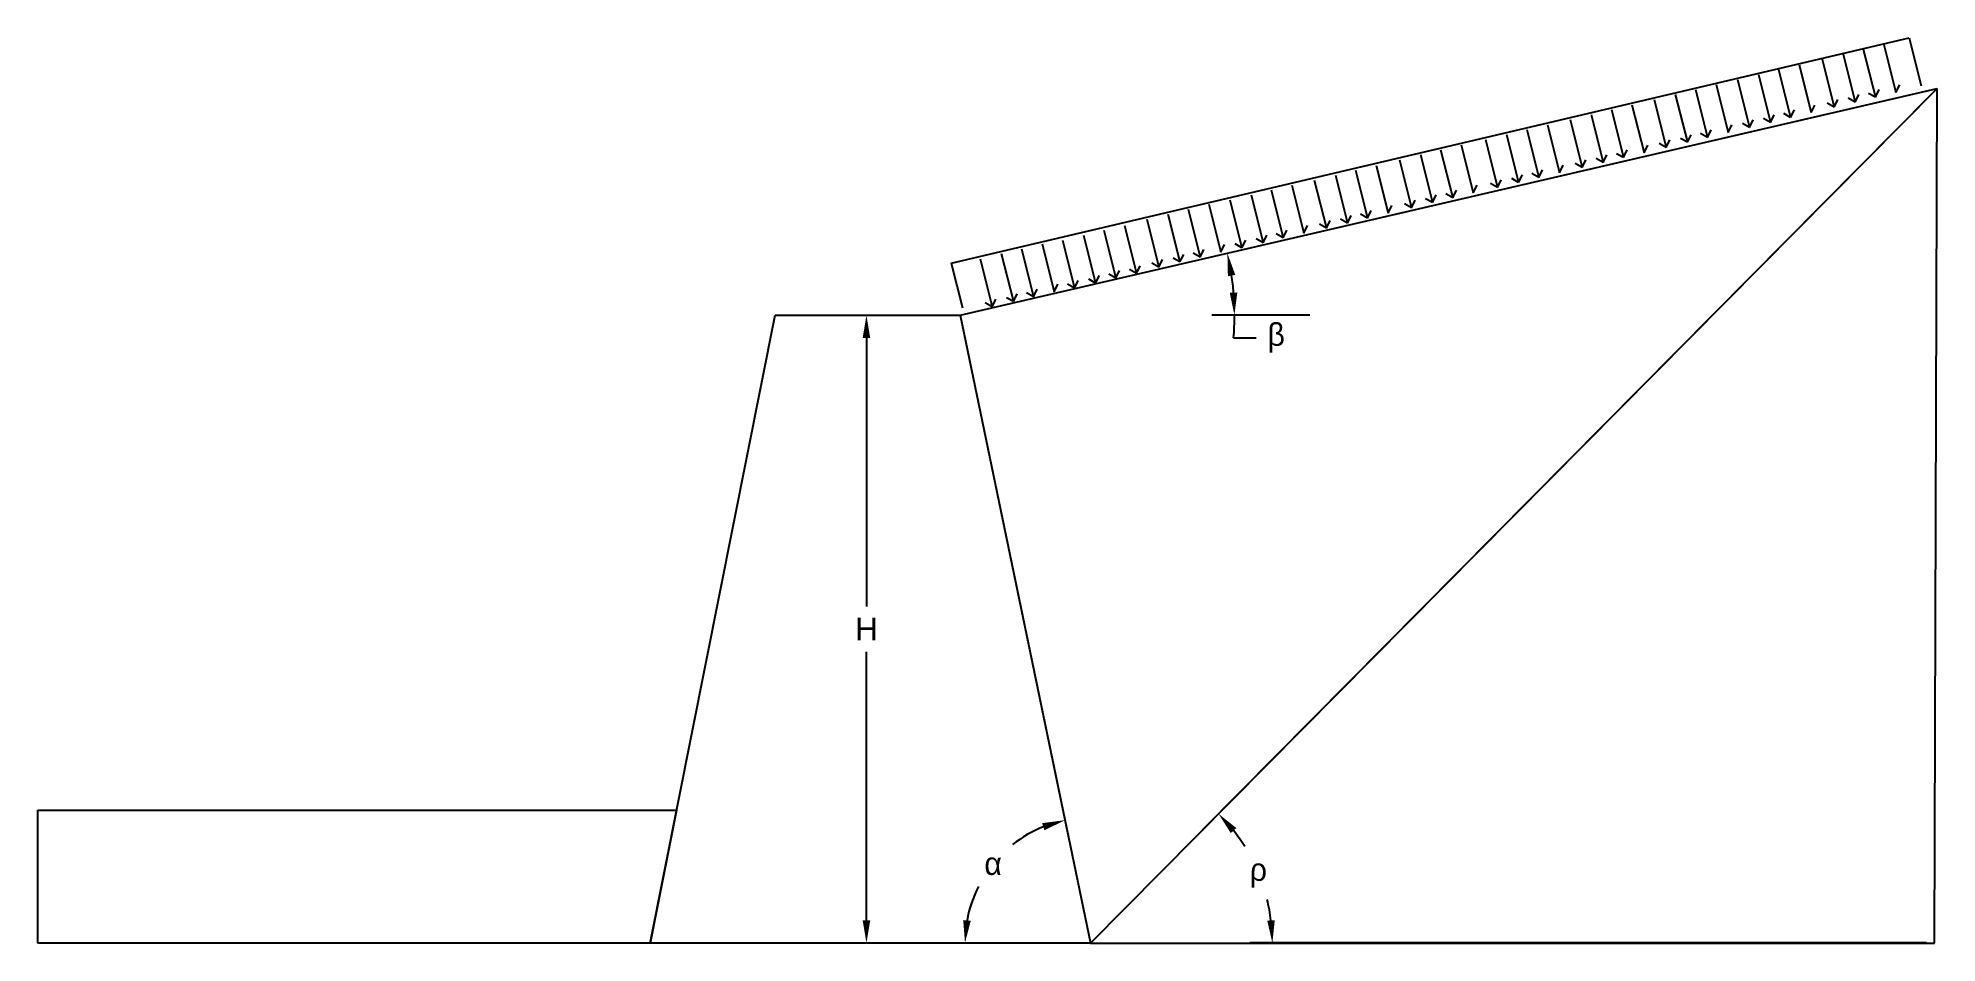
# Model space of a CAD drawing. Header units: inches. Extents: x 9.2 to 24.3, y 12.5 to 19.7.
import ezdxf

# ---------------------------------------------------------------- set-up
doc = ezdxf.new("R2010")
doc.units = ezdxf.units.IN
doc.header["$MEASUREMENT"] = 0
doc.styles.get("Standard").update_dxf_attribs({"font": 'Arial.ttf'})
doc.dimstyles.get("Standard").update_dxf_attribs({"dimtxt": 0.18, "dimasz": 0.18, "dimexe": 0.18, "dimexo": 0.0625, "dimgap": 0.09, "dimtad": 0, "dimtih": 1, "dimtoh": 1, "dimdec": 4, "dimzin": 0, "dimdsep": 46, "dimtxsty": 'Standard', "dimcen": 0.09, "dimadec": 0, "dimazin": 0, "dimtfac": 1, "dimtdec": 4, "dimtofl": 0, "dimtmove": 0, "dimatfit": 3, "dimfxl": 1, "dimtolj": 1, "dimtzin": 0, "dimarcsym": 0})

# ---------------------------------------------------------------- blocks, each defined once
blk = doc.blocks.new('*D2')
at = {"color": 0, "lineweight": -2, "transparency": 16777216}
for p, q in [((24.218, 19.3), (18.457, 17.964)), ((19.287, 17.512), (18.508, 17.512)), ((18.681, 17.332), (18.861, 17.332))]:
    blk.add_line(p, q, dxfattribs=at)
for start, end in [(4.7259, 8.3315), (355.2741, 0)]:
    blk.add_arc((16.506, 17.512), 2.183, start, end, dxfattribs=at)
at = {"color": 0, "transparency": 16777216}
for points in [[(18.636, 17.822), (18.695, 17.833), (18.632, 18.005)], [(18.711, 17.693), (18.651, 17.69), (18.688, 17.512)]]:
    blk.add_solid(points, dxfattribs=at)
at = {"layer": 'Defpoints', "color": 0, "transparency": 16777216}
for p in [(24.279, 19.314), (18.663, 17.842), (16.506, 17.512), (19.35, 17.512)]:
    blk.add_point(p, dxfattribs=at)
at = {"color": 0, "transparency": 16777216, "insert": (19.02, 17.332), "char_height": 0.18, "attachment_point": 5}
blk.add_mtext('\\A1;{\\Fgreekc|c0;b}', dxfattribs=at)
blk = doc.blocks.new('*D3')
at = {"color": 0, "lineweight": -2, "transparency": 16777216}
for p, q in [((16.518, 17.45), (17.376, 13.319)), ((16.163, 12.518), (16.724, 12.518))]:
    blk.add_line(p, q, dxfattribs=at)
for start, end in [(112.0743, 128.3899), (153.2053, 169.6503)]:
    blk.add_arc((17.542, 12.518), 0.998, start, end, dxfattribs=at)
at = {"color": 0, "transparency": 16777216}
for points in [[(17.158, 13.471), (17.176, 13.414), (17.339, 13.495)], [(16.59, 12.694), (16.53, 12.7), (16.544, 12.518)]]:
    blk.add_solid(points, dxfattribs=at)
at = {"layer": 'Defpoints', "color": 0, "transparency": 16777216}
for p in [(16.506, 17.512), (16.93, 13.306), (16.101, 12.518), (17.542, 12.518)]:
    blk.add_point(p, dxfattribs=at)
at = {"color": 0, "transparency": 16777216, "insert": (16.768, 13.148), "char_height": 0.18, "attachment_point": 5}
blk.add_mtext('\\A1;{\\Fgreeks|c0;a}', dxfattribs=at)
blk = doc.blocks.new('*D4')
at = {"color": 0, "lineweight": -2, "transparency": 16777216}
for p, q in [((24.235, 19.27), (18.435, 13.418)), ((24.195, 12.518), (18.81, 12.518))]:
    blk.add_line(p, q, dxfattribs=at)
for start, end in [(31.9881, 38.1275), (7.1264, 13.8697)]:
    blk.add_arc((17.542, 12.518), 1.448, start, end, dxfattribs=at)
at = {"color": 0, "transparency": 16777216}
for points in [[(18.659, 13.392), (18.703, 13.432), (18.561, 13.546)], [(19.009, 12.699), (18.949, 12.696), (18.99, 12.518)]]:
    blk.add_solid(points, dxfattribs=at)
at = {"layer": 'Defpoints', "color": 0, "transparency": 16777216}
for p in [(24.279, 19.314), (18.94, 12.895), (17.542, 12.518), (24.258, 12.518)]:
    blk.add_point(p, dxfattribs=at)
at = {"color": 0, "transparency": 16777216, "insert": (18.879, 13.075), "char_height": 0.18, "attachment_point": 5}
blk.add_mtext('\\A1;{\\Fgreeks|c0;r}', dxfattribs=at)
blk = doc.blocks.new('*D5')
at = {"color": 0, "lineweight": -2, "transparency": 16777216}
for p, q in [((15.096, 17.512), (15.94, 17.512)), ((15.76, 17.332), (15.76, 15.195)), ((15.76, 12.698), (15.76, 14.835)), ((15.096, 12.518), (15.94, 12.518))]:
    blk.add_line(p, q, dxfattribs=at)
at = {"color": 0, "transparency": 16777216}
for points in [[(15.73, 17.332), (15.79, 17.332), (15.76, 17.512)], [(15.73, 12.698), (15.79, 12.698), (15.76, 12.518)]]:
    blk.add_solid(points, dxfattribs=at)
at = {"layer": 'Defpoints', "color": 0, "transparency": 16777216}
for p in [(15.034, 17.512), (15.034, 12.518), (15.76, 12.518)]:
    blk.add_point(p, dxfattribs=at)
at = {"color": 0, "transparency": 16777216, "insert": (15.76, 15.015), "char_height": 0.18, "attachment_point": 5}
blk.add_mtext('\\A1;H', dxfattribs=at)

msp = doc.modelspace()

# ---------------------------------------------------------------- linework, layer by layer
for p, q in [((16.43507, 17.9269), (24.05786, 19.71737)), ((23.8562, 19.666), (23.95209, 19.28439)), ((24.05786, 19.71737), (24.15108, 19.33684)), ((23.18212, 19.50503), (23.27802, 19.12343)), ((23.36382, 19.54801), (23.45972, 19.1664)), ((23.53164, 19.58857), (23.62753, 19.20696)), ((23.69207, 19.62728), (23.78797, 19.24568)), ((22.52066, 19.34633), (22.61655, 18.96473)), ((22.68975, 19.38705), (22.78564, 19.00544)), ((22.85756, 19.42761), (22.95345, 19.046)), ((23.018, 19.46632), (23.11389, 19.08471)), ((23.95209, 19.28439), (23.9816, 19.34522)), ((16.50554, 17.51154), (24.27852, 19.31428)), ((17.54194, 12.51775), (24.27852, 19.31428)), ((22.02828, 19.22835), (22.12418, 18.84674)), ((22.1961, 19.26891), (22.29199, 18.8873)), ((22.35653, 19.30762), (22.45243, 18.92601)), ((23.45972, 19.1664), (23.40439, 19.19774)), ((23.45972, 19.1664), (23.48922, 19.22724)), ((23.62753, 19.20696), (23.57221, 19.2383)), ((23.62753, 19.20696), (23.65704, 19.2678)), ((23.78797, 19.24568), (23.73264, 19.27701)), ((23.78797, 19.24568), (23.81747, 19.30651)), ((24.25779, 12.51775), (24.27852, 19.31428)), ((21.35887, 19.06796), (21.45476, 18.68636)), ((21.52668, 19.10852), (21.62258, 18.72691)), ((21.68712, 19.14723), (21.78301, 18.76563)), ((21.85125, 19.18595), (21.94714, 18.80434)), ((22.78564, 19.00544), (22.81515, 19.06628)), ((22.95345, 19.046), (22.89813, 19.07734)), ((22.95345, 19.046), (22.98296, 19.10684)), ((23.11389, 19.08471), (23.05857, 19.11605)), ((23.11389, 19.08471), (23.1434, 19.14555)), ((23.27802, 19.12343), (23.30752, 19.18426)), ((20.68576, 18.90942), (20.78166, 18.52782)), ((20.85358, 18.94998), (20.94947, 18.56837)), ((21.01402, 18.98869), (21.10991, 18.60709)), ((21.17814, 19.02741), (21.27404, 18.6458)), ((22.12418, 18.84674), (22.15368, 18.90758)), ((22.29199, 18.8873), (22.23667, 18.91864)), ((22.29199, 18.8873), (22.3215, 18.94814)), ((22.45243, 18.92601), (22.3971, 18.95735)), ((22.45243, 18.92601), (22.48193, 18.98685)), ((22.61655, 18.96473), (22.64606, 19.02556)), ((22.78564, 19.00544), (22.73032, 19.03678)), ((20.00061, 18.74868), (20.09651, 18.36708)), ((20.16843, 18.78924), (20.26432, 18.40763)), ((20.32887, 18.82795), (20.42476, 18.44635)), ((20.49299, 18.86667), (20.58889, 18.48506)), ((21.45476, 18.68636), (21.48427, 18.74719)), ((21.62258, 18.72691), (21.56725, 18.75825)), ((21.62258, 18.72691), (21.65208, 18.78775)), ((21.78301, 18.76563), (21.72769, 18.79697)), ((21.78301, 18.76563), (21.81252, 18.82646)), ((21.94714, 18.80434), (21.97665, 18.86518)), ((22.12418, 18.84674), (22.06885, 18.87808)), ((19.32345, 18.58632), (19.41935, 18.20471)), ((19.49127, 18.62688), (19.58716, 18.24527)), ((19.6517, 18.66559), (19.7476, 18.28398)), ((19.81583, 18.7043), (19.91172, 18.3227)), ((20.78166, 18.52782), (20.81116, 18.58865)), ((20.94947, 18.56837), (20.89415, 18.59971)), ((20.94947, 18.56837), (20.97898, 18.62921)), ((21.10991, 18.60709), (21.05459, 18.63843)), ((21.10991, 18.60709), (21.13942, 18.66792)), ((21.27404, 18.6458), (21.30354, 18.70664)), ((21.45476, 18.68636), (21.39944, 18.7177)), ((18.82001, 18.47018), (18.9159, 18.08857)), ((18.98045, 18.50889), (19.07634, 18.12729)), ((19.14457, 18.54761), (19.24047, 18.166)), ((20.26432, 18.40763), (20.209, 18.43897)), ((20.26432, 18.40763), (20.29383, 18.46847)), ((20.42476, 18.44635), (20.36944, 18.47769)), ((20.42476, 18.44635), (20.45427, 18.50718)), ((20.58889, 18.48506), (20.61839, 18.5459)), ((20.78166, 18.52782), (20.72634, 18.55916)), ((18.15897, 18.31709), (18.25487, 17.93548)), ((18.31941, 18.3558), (18.41531, 17.97419)), ((18.48354, 18.39451), (18.57943, 18.01291)), ((18.65219, 18.42962), (18.74809, 18.04801)), ((19.58716, 18.24527), (19.61667, 18.30611)), ((19.7476, 18.28398), (19.69227, 18.31532)), ((19.7476, 18.28398), (19.7771, 18.34482)), ((19.91172, 18.3227), (19.94123, 18.38353)), ((20.09651, 18.36708), (20.04118, 18.39842)), ((20.09651, 18.36708), (20.12601, 18.42791)), ((17.48772, 18.14933), (17.58361, 17.76772)), ((17.64815, 18.18804), (17.74405, 17.80643)), ((17.81228, 18.22675), (17.90817, 17.84515)), ((17.99116, 18.27653), (18.08705, 17.89492)), ((18.9159, 18.08857), (18.94541, 18.14941)), ((19.07634, 18.12729), (19.02102, 18.15863)), ((19.07634, 18.12729), (19.10585, 18.18812)), ((19.24047, 18.166), (19.26997, 18.22684)), ((19.41935, 18.20471), (19.36402, 18.23605)), ((19.41935, 18.20471), (19.44885, 18.26555)), ((19.58716, 18.24527), (19.53184, 18.27661)), ((16.83306, 18.00184), (16.92895, 17.62024)), ((16.99349, 18.04056), (17.08939, 17.65895)), ((17.15762, 18.07927), (17.25351, 17.69767)), ((17.3199, 18.10877), (17.4158, 17.72716)), ((18.25487, 17.93548), (18.28437, 17.99631)), ((18.41531, 17.97419), (18.35998, 18.00553)), ((18.41531, 17.97419), (18.44481, 18.03503)), ((18.57943, 18.01291), (18.60894, 18.07374)), ((18.74809, 18.04801), (18.69276, 18.07935)), ((18.74809, 18.04801), (18.77759, 18.10885)), ((18.9159, 18.08857), (18.86058, 18.11991)), ((16.43507, 17.9269), (16.52517, 17.56986)), ((16.66524, 17.96129), (16.76113, 17.57968)), ((17.74405, 17.80643), (17.68872, 17.83777)), ((17.74405, 17.80643), (17.77355, 17.86727)), ((17.90817, 17.84515), (17.85285, 17.87649)), ((17.90817, 17.84515), (17.93768, 17.90598)), ((18.08705, 17.89492), (18.03173, 17.92626)), ((18.08705, 17.89492), (18.11656, 17.95576)), ((18.25487, 17.93548), (18.19955, 17.96682)), ((16.92895, 17.62024), (16.95845, 17.68107)), ((17.08939, 17.65895), (17.03406, 17.69029)), ((17.08939, 17.65895), (17.11889, 17.71979)), ((17.25351, 17.69767), (17.28302, 17.7585)), ((17.4158, 17.72716), (17.36047, 17.7585)), ((17.4158, 17.72716), (17.4453, 17.788)), ((17.58361, 17.76772), (17.52829, 17.79906)), ((17.58361, 17.76772), (17.61312, 17.82855)), ((16.76113, 17.57968), (16.70581, 17.61102)), ((16.76113, 17.57968), (16.79064, 17.64052)), ((16.92895, 17.62024), (16.87363, 17.65158)), ((9.16785, 13.57453), (14.24947, 13.57453)), ((9.16785, 12.51775), (9.16785, 13.57453)), ((14.24947, 13.57453), (14.03892, 12.51775)), ((14.03892, 12.51775), (9.16785, 12.51775)), ((17.54194, 12.51775), (24.25779, 12.51775))]:
    msp.add_line(p, q)
msp.add_lwpolyline([(15.03386, 17.51154), (16.50554, 17.51154), (17.54194, 12.51775), (14.03892, 12.51775), (15.03386, 17.51154)])

# ---------------------------------------------------------------- dimensions: what is measured, and where the dimension line sits
for base, center, p1, p2, text, picture, middle in [((18.66329, 17.84192), (16.50554, 17.51154), (19.34958, 17.51154), (24.27852, 19.31428), '{\\Fgreekc|c0;b}', '*D2', (19.01959, 17.3317)), ((18.94017, 12.89462), (17.54194, 12.51775), (24.27852, 19.31428), (24.25779, 12.51775), '{\\Fgreeks|c0;r}', '*D4', (18.8786, 13.07489)), ((16.93013, 13.30602), (17.54194, 12.51775), (16.10064, 12.51775), (16.50554, 17.51154), '{\\Fgreeks|c0;a}', '*D3', (16.76799, 13.14757))]:
    dim = msp.add_angular_dim_3p(base=base, center=center, p1=p1, p2=p2, text=text, dimstyle='Standard')
    dim.commit()
    dim.dimension.update_dxf_attribs({"geometry": picture, "text_midpoint": middle})
dim = msp.add_linear_dim(base=(15.75993, 12.51775), p1=(15.03386, 17.51154), p2=(15.03386, 12.51775), angle=90, text='H', dimstyle='Standard')
dim.commit()
dim.dimension.update_dxf_attribs({"geometry": '*D5', "text_midpoint": (15.75993, 15.01465)})

doc.saveas('drawing.dxf')
